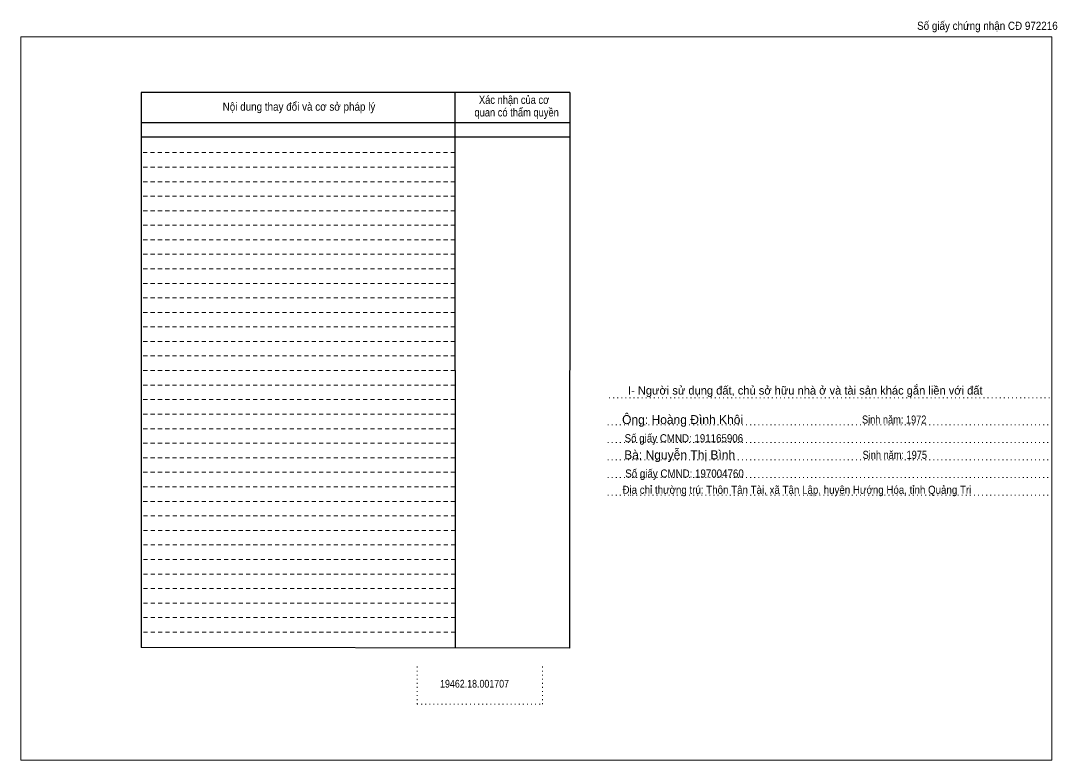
# Model space of a CAD drawing. Header units: metres. Extents: x 547001 to 548211, y 1837652 to 1838206.
# Drawn here: x 547001.2 to 547207.5, y 1838058.6 to 1838205.8 of the extents above; entities that cross this region are included whole.
import ezdxf
from ezdxf.enums import TextEntityAlignment as Align

# ---------------------------------------------------------------- set-up
doc = ezdxf.new("R2010")
doc.units = ezdxf.units.M
doc.header["$LTSCALE"] = 0.54
doc.linetypes.add('DOTTED', pattern=[1.5, 0.3, -1.2])
doc.linetypes.add('SHORT_DASHED', pattern=[2.7, 1.5, -1.2])
doc.layers.add('1', color=7, linetype='DOTTED', lineweight=13)
doc.layers.add('15', color=7, linetype='Continuous', lineweight=13)

msp = doc.modelspace()

# ---------------------------------------------------------------- linework, layer by layer
at = {"layer": '1'}
for p, q in [((547118.33, 1838130.78), (547206.39, 1838130.78)), ((547118.05, 1838125.38), (547206.09, 1838125.38)), ((547118.05, 1838121.88), (547206.09, 1838121.88)), ((547118.05, 1838118.38), (547206.09, 1838118.38)), ((547118.05, 1838114.88), (547206.09, 1838114.88)), ((547118.05, 1838111.38), (547206.09, 1838111.38)), ((547080.11, 1838077.24), (547080.11, 1838069.74)), ((547105.09, 1838077.24), (547105.09, 1838069.74)), ((547080.11, 1838069.74), (547105.09, 1838069.74))]:
    msp.add_line(p, q, dxfattribs=at)
at = {"layer": '1', "linetype": 'Continuous'}
for points in [[(547001.21, 1838058.6), (547206.41, 1838058.6), (547206.41, 1838202.6), (547001.21, 1838202.6)], [(547001.21, 1838202.6), (547206.41, 1838202.6), (547206.41, 1838058.6), (547001.21, 1838058.6)], [(547001.21, 1838058.6), (547206.41, 1838058.6), (547206.41, 1838202.6), (547001.21, 1838202.6)]]:
    msp.add_lwpolyline(points, close=True, dxfattribs=at)
at = {"layer": '15', "lineweight": 25}
for p, q in [((547110.49, 1838191.56), (547025.21, 1838191.56)), ((547025.21, 1838191.56), (547025.21, 1838081.04)), ((547087.63, 1838191.56), (547087.65, 1838080.96)), ((547110.49, 1838185.52), (547025.33, 1838185.52)), ((547110.49, 1838182.64), (547025.33, 1838182.64))]:
    msp.add_line(p, q, dxfattribs=at)
at = {"layer": '15', "linetype": 'SHORT_DASHED'}
for p, q in [((547087.63, 1838179.56), (547025.21, 1838179.56)), ((547087.65, 1838176.68), (547025.21, 1838176.68)), ((547087.65, 1838176.68), (547025.21, 1838176.68)), ((547087.65, 1838173.78), (547025.21, 1838173.78)), ((547087.65, 1838170.88), (547025.21, 1838170.88)), ((547087.65, 1838168), (547025.21, 1838168)), ((547087.65, 1838165.1), (547025.21, 1838165.1)), ((547087.65, 1838162.22), (547025.21, 1838162.22)), ((547087.65, 1838159.32), (547025.21, 1838159.32)), ((547087.65, 1838156.42), (547025.21, 1838156.42)), ((547087.65, 1838153.54), (547025.21, 1838153.54)), ((547087.65, 1838150.64), (547025.21, 1838150.64)), ((547087.65, 1838147.74), (547025.21, 1838147.74)), ((547087.65, 1838144.86), (547025.21, 1838144.86)), ((547087.65, 1838141.96), (547025.21, 1838141.96)), ((547087.65, 1838139.08), (547025.21, 1838139.08)), ((547087.65, 1838136.18), (547025.21, 1838136.18)), ((547087.65, 1838133.28), (547025.21, 1838133.28)), ((547087.65, 1838130.4), (547025.21, 1838130.4)), ((547087.65, 1838127.5), (547025.21, 1838127.5)), ((547087.65, 1838124.6), (547025.21, 1838124.6)), ((547087.65, 1838121.72), (547025.21, 1838121.72)), ((547087.65, 1838118.82), (547025.21, 1838118.82)), ((547087.65, 1838115.92), (547025.21, 1838115.92)), ((547087.65, 1838113.04), (547025.21, 1838113.04)), ((547087.65, 1838110.14), (547025.21, 1838110.14)), ((547087.67, 1838107.26), (547025.21, 1838107.26)), ((547087.67, 1838104.36), (547025.21, 1838104.36)), ((547087.67, 1838101.46), (547025.21, 1838101.46)), ((547087.69, 1838098.58), (547025.21, 1838098.58)), ((547087.69, 1838095.68), (547025.21, 1838095.68)), ((547087.69, 1838092.78), (547025.21, 1838092.78)), ((547087.69, 1838089.9), (547025.21, 1838089.9)), ((547087.69, 1838087), (547025.21, 1838087)), ((547087.69, 1838084.12), (547025.21, 1838084.12))]:
    msp.add_line(p, q, dxfattribs=at)
at = {"layer": '15', "lineweight": 25}
msp.add_lwpolyline([(547110.49, 1838191.56), (547110.41, 1838080.92), (547025.21, 1838081.04)], dxfattribs=at)

# ---------------------------------------------------------------- texts
at = {"layer": '15'}
for s, height, width, p in [('Số giấy chứng nhận CĐ 972216', 1.627, 0.9, (547193.61, 1838204)), ('Nội dung thay đổi và cơ sở pháp lý', 1.63, 0.9, (547056.59, 1838187.9)), ('Nội dung thay đổi và cơ sở pháp lý', 1.63, 0.9, (547056.59, 1838187.9)), ('Xác nhận của cơ', 1.63, 0.85, (547099.405, 1838189.26)), ('Xác nhận của cơ', 1.63, 0.85, (547099.405, 1838189.26)), (' quan có thẩm quyền', 1.63, 0.85, (547099.655, 1838186.76)), (' quan có thẩm quyền', 1.63, 0.85, (547099.655, 1838186.76)), ('Sinh năm: 1972', 1.61, 0.85, (547175.06, 1838125.62)), ('Số giấy CMND: 191165906', 1.61, 0.9, (547133.2, 1838121.9)), ('Sinh năm: 1975', 1.61, 0.85, (547175.18, 1838118.6)), ('Số giấy CMND: 197004760', 1.61, 0.9, (547133.325, 1838114.88)), ('Địa chỉ thường trú: Thôn Tân Tài, xã Tân Lập, huyện Hướng Hóa, tỉnh Quảng Trị', 1.61, 0.9, (547155.695, 1838111.64)), ('19462.18.001707', 1.55, 0.85, (547091.535, 1838073.06))]:
    msp.add_text(s, height=height, dxfattribs=dict(at, width=width)).set_placement(p, align=Align.CENTER)
for s, height, p in [('I- Người sử dụng đất, chủ sở hữu nhà ở và tài sản khác gắn liền với đất', 1.653, (547157.355, 1838131.4)), ('Ông: Hoàng Đình Khôi', 1.79, (547132.945, 1838125.52)), ('Bà: Nguyễn Thị Bình', 1.79, (547132.36, 1838118.5))]:
    msp.add_text(s, height=height, dxfattribs=at).set_placement(p, align=Align.CENTER)

doc.saveas('drawing.dxf')
